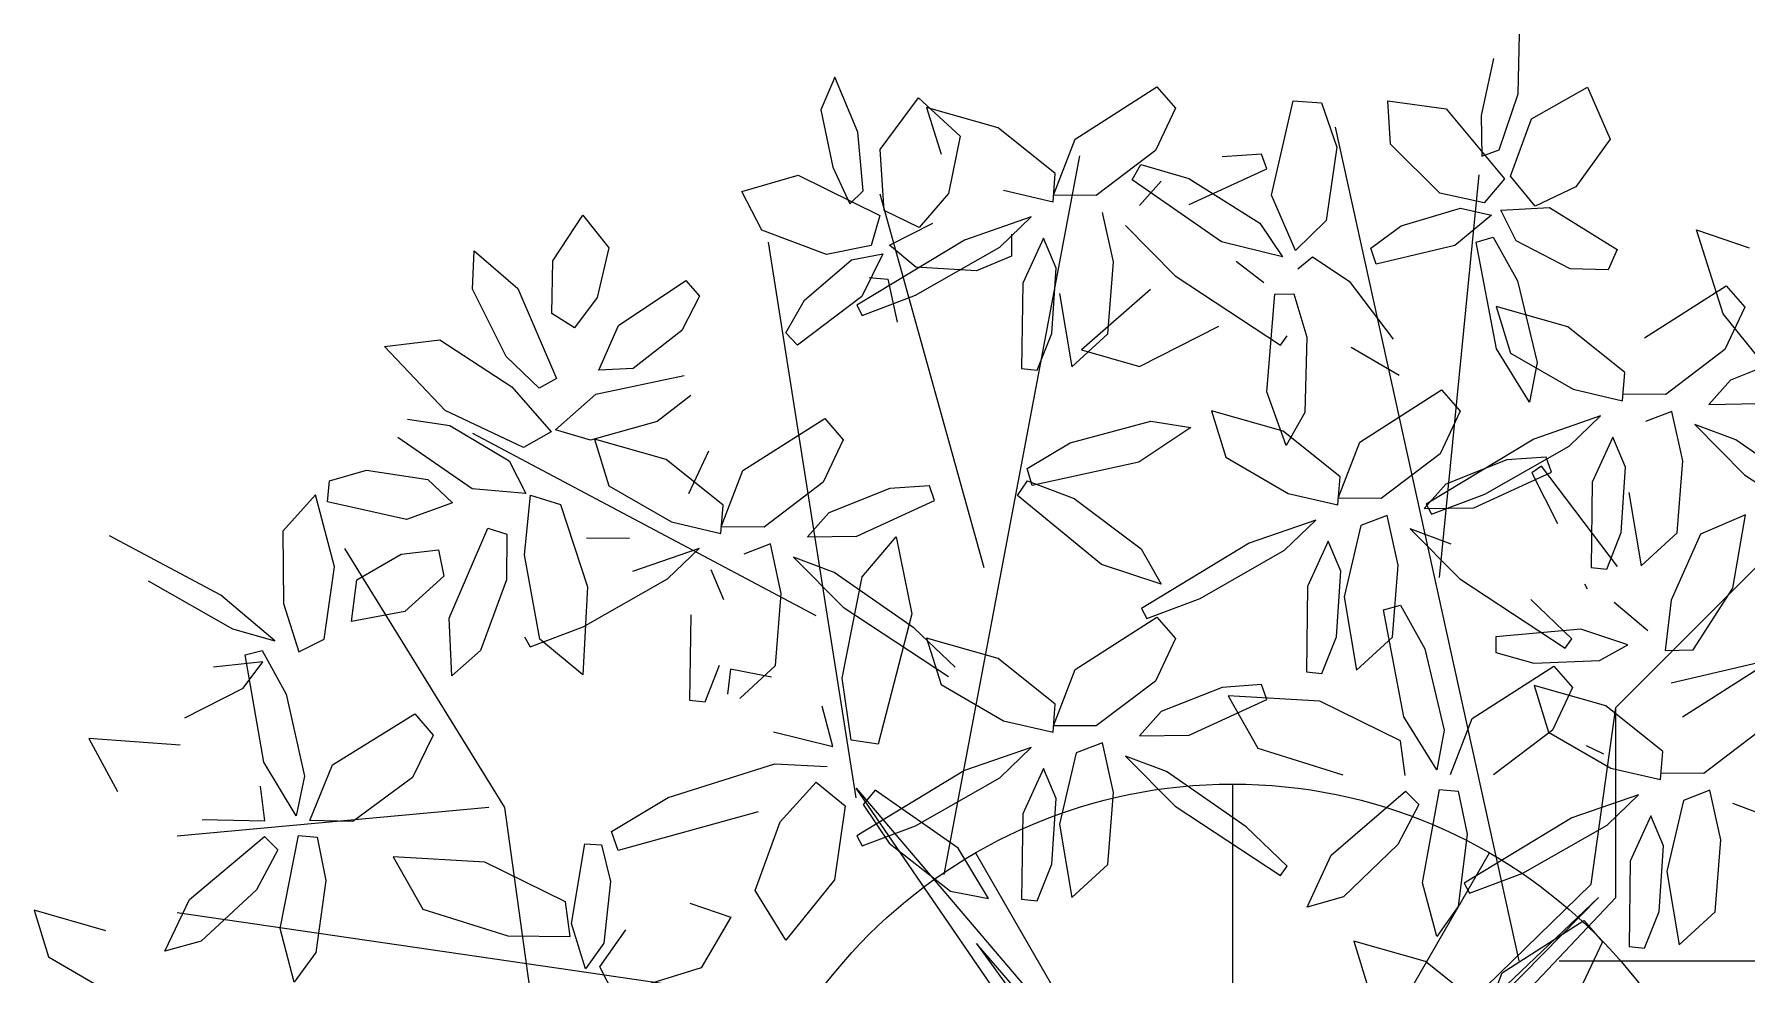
# Model space of a CAD drawing. Extents: x 8365 to 8547, y -347 to -272.
# Drawn here: x 8511.891 to 8512.89, y -326.981 to -326.432 of the extents above; entities that cross this region are included whole.
import ezdxf

# ---------------------------------------------------------------- set-up
doc = ezdxf.new("R2010")
doc.units = 0
doc.layers.get('0').update_dxf_attribs({"linetype": 'CONTINUOUS'})
doc.layers.add('1', color=7, linetype='CONTINUOUS')

msp = doc.modelspace()

# ---------------------------------------------------------------- linework, layer by layer
at = {"color": 62}
for p, q in [((8512.75708, -326.46641), (8512.7578, -326.43158)), ((8512.74256, -326.44565), (8512.73538, -326.47909)), ((8512.54624, -326.46225), (8512.55705, -326.47472)), ((8512.76475, -326.48104), (8512.7975, -326.46247)), ((8512.7975, -326.46247), (8512.81072, -326.49286)), ((8512.55705, -326.47472), (8512.54538, -326.4995)), ((8512.61316, -326.52557), (8512.62583, -326.47038)), ((8512.62583, -326.47038), (8512.64228, -326.47171)), ((8512.64228, -326.47171), (8512.65131, -326.49756)), ((8512.68257, -326.4958), (8512.68106, -326.47045)), ((8512.68106, -326.47045), (8512.71502, -326.47521)), ((8512.71502, -326.47521), (8512.74906, -326.51604)), ((8512.74598, -326.499), (8512.75708, -326.46641)), ((8512.73538, -326.47909), (8512.73577, -326.50269)), ((8512.75253, -326.51438), (8512.76475, -326.48104)), ((8512.81072, -326.49286), (8512.79075, -326.52063)), ((8512.60729, -326.50156), (8512.58432, -326.50313)), ((8512.61034, -326.51021), (8512.60729, -326.50156)), ((8512.65131, -326.49756), (8512.64507, -326.54039)), ((8512.71136, -326.52428), (8512.68257, -326.4958)), ((8512.73577, -326.50269), (8512.74598, -326.499)), ((8512.53694, -326.50766), (8512.56493, -326.51582)), ((8512.56505, -326.53102), (8512.61034, -326.51021)), ((8512.767, -326.53186), (8512.75253, -326.51438)), ((8512.58396, -326.55284), (8512.53174, -326.51663)), ((8512.56493, -326.51582), (8512.60631, -326.54181)), ((8512.73718, -326.53002), (8512.71136, -326.52428)), ((8512.74906, -326.51604), (8512.73718, -326.53002)), ((8512.79075, -326.52063), (8512.767, -326.53186)), ((8512.62711, -326.55778), (8512.61316, -326.52557)), ((8512.68872, -326.54338), (8512.7234, -326.53313)), ((8512.7234, -326.53313), (8512.74144, -326.53724)), ((8512.747, -326.53419), (8512.77542, -326.53279)), ((8512.75584, -326.55218), (8512.747, -326.53419)), ((8512.77542, -326.53279), (8512.8148, -326.55729)), ((8512.52798, -326.54324), (8512.55694, -326.57254)), ((8512.60631, -326.54181), (8512.61948, -326.56144)), ((8512.64507, -326.54039), (8512.62711, -326.55778)), ((8512.67107, -326.55644), (8512.68872, -326.54338)), ((8512.74144, -326.53724), (8512.72014, -326.55496)), ((8512.61948, -326.56144), (8512.58396, -326.55284)), ((8512.72014, -326.55496), (8512.67427, -326.56569)), ((8512.73249, -326.55286), (8512.74249, -326.5501)), ((8512.74438, -326.61529), (8512.73249, -326.55286)), ((8512.74249, -326.5501), (8512.75674, -326.57554)), ((8512.78731, -326.56855), (8512.75584, -326.55218)), ((8512.87661, -326.59469), (8512.86108, -326.54567)), ((8512.86108, -326.54567), (8512.89191, -326.55624)), ((8512.60862, -326.57668), (8512.5925, -326.5642)), ((8512.62854, -326.56857), (8512.63698, -326.56153)), ((8512.63698, -326.56153), (8512.65842, -326.57571)), ((8512.67427, -326.56569), (8512.67107, -326.55644)), ((8512.8148, -326.55729), (8512.80958, -326.56902)), ((8512.55694, -326.57254), (8512.61838, -326.61299)), ((8512.80958, -326.56902), (8512.78731, -326.56855)), ((8512.61036, -326.64023), (8512.61511, -326.58321)), ((8512.61511, -326.58321), (8512.6261, -326.58308)), ((8512.6261, -326.58308), (8512.6338, -326.60844)), ((8512.65842, -326.57571), (8512.68421, -326.60952)), ((8512.75674, -326.57554), (8512.76805, -326.62308)), ((8512.83074, -326.60886), (8512.87845, -326.57837)), ((8512.87845, -326.57837), (8512.88925, -326.59084)), ((8512.78596, -326.60236), (8512.74413, -326.59051)), ((8512.74413, -326.59051), (8512.75256, -326.61768)), ((8512.88925, -326.59084), (8512.87759, -326.61562)), ((8512.53602, -326.6255), (8512.58232, -326.602)), ((8512.61838, -326.61299), (8512.62232, -326.60755)), ((8512.6338, -326.60844), (8512.63249, -326.65236)), ((8512.6876, -326.63074), (8512.65964, -326.61437)), ((8512.76369, -326.6463), (8512.74438, -326.61529)), ((8512.75256, -326.61768), (8512.78904, -326.63878)), ((8512.76805, -326.62308), (8512.76369, -326.6463)), ((8512.62173, -326.67159), (8512.61036, -326.64023)), ((8512.66464, -326.66968), (8512.71235, -326.63919)), ((8512.71235, -326.63919), (8512.72315, -326.65166)), ((8512.61986, -326.66318), (8512.57803, -326.65133)), ((8512.57803, -326.65133), (8512.58645, -326.67851)), ((8512.63249, -326.65236), (8512.62173, -326.67159)), ((8512.72315, -326.65166), (8512.71148, -326.67644)), ((8512.80517, -326.6543), (8512.76627, -326.66784)), ((8512.78675, -326.67197), (8512.80517, -326.6543)), ((8512.56612, -326.66119), (8512.53565, -326.68136)), ((8512.54278, -326.65748), (8512.56612, -326.66119)), ((8512.6531, -326.68987), (8512.61986, -326.66318)), ((8512.65202, -326.70244), (8512.66464, -326.66968)), ((8512.76627, -326.66784), (8512.70333, -326.7059)), ((8512.73753, -326.70005), (8512.78675, -326.67197)), ((8512.58645, -326.67851), (8512.62294, -326.6996)), ((8512.71148, -326.67644), (8512.67702, -326.70262)), ((8512.75042, -326.68007), (8512.71485, -326.69425)), ((8512.77339, -326.6785), (8512.75042, -326.68007)), ((8512.77058, -326.68372), (8512.76506, -326.68753)), ((8512.77645, -326.68715), (8512.77339, -326.6785)), ((8512.65178, -326.70631), (8512.6531, -326.68987)), ((8512.71485, -326.69425), (8512.70221, -326.70844)), ((8512.73115, -326.70795), (8512.77645, -326.68715)), ((8512.76506, -326.68753), (8512.78001, -326.71712)), ((8512.80027, -326.69302), (8512.79956, -326.74286)), ((8512.62294, -326.6996), (8512.65178, -326.70631)), ((8512.67702, -326.70262), (8512.65202, -326.70244)), ((8512.70653, -326.71179), (8512.73753, -326.70005)), ((8512.63907, -326.71512), (8512.60017, -326.72866)), ((8512.62065, -326.7328), (8512.63907, -326.71512)), ((8512.68066, -326.7125), (8512.66526, -326.71838)), ((8512.68701, -326.74143), (8512.68066, -326.7125)), ((8512.70221, -326.70844), (8512.73115, -326.70795)), ((8512.70333, -326.7059), (8512.70653, -326.71179)), ((8512.66526, -326.71838), (8512.65546, -326.75988)), ((8512.71797, -326.72921), (8512.69409, -326.72018)), ((8512.69409, -326.72018), (8512.72305, -326.74948)), ((8512.60017, -326.72866), (8512.53722, -326.76672)), ((8512.57143, -326.76088), (8512.62065, -326.7328)), ((8512.64618, -326.72751), (8512.63416, -326.75384)), ((8512.65355, -326.74502), (8512.64618, -326.72751)), ((8512.65105, -326.78324), (8512.65355, -326.74502)), ((8512.68367, -326.78344), (8512.68701, -326.74143)), ((8512.79956, -326.74286), (8512.80868, -326.74383)), ((8512.63416, -326.75384), (8512.63346, -326.80368)), ((8512.72305, -326.74948), (8512.78449, -326.78993)), ((8512.54043, -326.77262), (8512.57143, -326.76088)), ((8512.65546, -326.75988), (8512.66277, -326.80273)), ((8512.6784, -326.76755), (8512.6884, -326.76479)), ((8512.6884, -326.76479), (8512.70265, -326.79023)), ((8512.78843, -326.78449), (8512.76449, -326.76156)), ((8512.54624, -326.77189), (8512.55705, -326.78436)), ((8512.69028, -326.82998), (8512.6784, -326.76755)), ((8512.55705, -326.78436), (8512.54538, -326.80914)), ((8512.64258, -326.80465), (8512.65105, -326.78324)), ((8512.66277, -326.80273), (8512.68367, -326.78344)), ((8512.79361, -326.77877), (8512.74398, -326.78331)), ((8512.74398, -326.78331), (8512.74398, -326.79249)), ((8512.78449, -326.78993), (8512.78843, -326.78449)), ((8512.70265, -326.79023), (8512.71395, -326.83777)), ((8512.74398, -326.79249), (8512.76616, -326.79866)), ((8512.63346, -326.80368), (8512.64258, -326.80465)), ((8512.73023, -326.83098), (8512.77793, -326.80048)), ((8512.76616, -326.79866), (8512.80443, -326.79711)), ((8512.77793, -326.80048), (8512.78874, -326.81296)), ((8512.58432, -326.81277), (8512.54874, -326.82695)), ((8512.60729, -326.81121), (8512.58432, -326.81277)), ((8512.61034, -326.81986), (8512.60729, -326.81121)), ((8512.80811, -326.82353), (8512.76628, -326.81168)), ((8512.76628, -326.81168), (8512.7747, -326.83886)), ((8512.78874, -326.81296), (8512.77707, -326.83773)), ((8512.56505, -326.84066), (8512.61034, -326.81986)), ((8512.64133, -326.82075), (8512.58783, -326.81767)), ((8512.58783, -326.81767), (8512.60516, -326.84822)), ((8512.68842, -326.84407), (8512.64133, -326.82075)), ((8512.7096, -326.86099), (8512.69028, -326.82998)), ((8512.7176, -326.86374), (8512.73023, -326.83098)), ((8512.5361, -326.84114), (8512.56505, -326.84066)), ((8512.69118, -326.86426), (8512.68842, -326.84407)), ((8512.71395, -326.83777), (8512.7096, -326.86099)), ((8512.77707, -326.83773), (8512.7426, -326.86391)), ((8512.60516, -326.84822), (8512.65467, -326.8639)), ((8512.64789, -326.91082), (8512.69122, -326.87347)), ((8512.69122, -326.87347), (8512.69916, -326.88107)), ((8512.70116, -326.92691), (8512.71107, -326.87243)), ((8512.71107, -326.87243), (8512.72202, -326.87332)), ((8512.72202, -326.87332), (8512.72738, -326.89847)), ((8512.55694, -326.88218), (8512.61838, -326.92263)), ((8512.69916, -326.88107), (8512.68688, -326.90456)), ((8512.46806, -326.88655), (8512.46735, -326.93639)), ((8512.48936, -326.89258), (8512.49666, -326.93544)), ((8512.78842, -326.88901), (8512.72547, -326.92707)), ((8512.75968, -326.92123), (8512.8089, -326.89315)), ((8512.68688, -326.90456), (8512.65517, -326.93498)), ((8512.72738, -326.89847), (8512.72209, -326.94066)), ((8512.63403, -326.94116), (8512.64789, -326.91082)), ((8512.47647, -326.93735), (8512.48494, -326.91594)), ((8512.49666, -326.93544), (8512.51757, -326.91614)), ((8512.61838, -326.92263), (8512.62232, -326.9172)), ((8512.72868, -326.93297), (8512.75968, -326.92123)), ((8512.65517, -326.93498), (8512.63403, -326.94116)), ((8512.70964, -326.95818), (8512.70116, -326.92691)), ((8512.72547, -326.92707), (8512.72868, -326.93297)), ((8512.46735, -326.93639), (8512.47647, -326.93735)), ((8512.72209, -326.94066), (8512.70964, -326.95818)), ((8512.74769, -326.97932), (8512.7954, -326.94883)), ((8512.7954, -326.94883), (8512.8062, -326.9613)), ((8512.70291, -326.97282), (8512.66108, -326.96098)), ((8512.66108, -326.96098), (8512.6695, -326.98815)), ((8512.8062, -326.9613), (8512.79453, -326.98608)), ((8512.73615, -326.99952), (8512.70291, -326.97282)), ((8512.73507, -327.01208), (8512.74769, -326.97932))]:
    msp.add_line(p, q, dxfattribs=at)
at = {"color": 60}
for p, q in [((8512.3583, -326.45658), (8512.3501, -326.47564)), ((8512.37181, -326.48869), (8512.3583, -326.45658)), ((8512.49854, -326.49274), (8512.54624, -326.46225)), ((8512.38477, -326.49894), (8512.40713, -326.46865)), ((8512.40713, -326.46865), (8512.43157, -326.49104)), ((8512.45375, -326.48624), (8512.41192, -326.4744)), ((8512.41192, -326.4744), (8512.42035, -326.50157)), ((8512.3501, -326.47564), (8512.35714, -326.5091)), ((8512.37493, -326.52298), (8512.37181, -326.48869)), ((8512.43157, -326.49104), (8512.42463, -326.52453)), ((8512.487, -326.51293), (8512.45375, -326.48624)), ((8512.48591, -326.5255), (8512.49854, -326.49274)), ((8512.38717, -326.53437), (8512.38477, -326.49894)), ((8512.54538, -326.4995), (8512.51091, -326.52568)), ((8512.30401, -326.52331), (8512.33697, -326.51384)), ((8512.33697, -326.51384), (8512.38467, -326.53729)), ((8512.35714, -326.5091), (8512.3671, -326.5305)), ((8512.48568, -326.52937), (8512.487, -326.51293)), ((8512.53174, -326.51663), (8512.53694, -326.50766)), ((8512.3157, -326.54585), (8512.30401, -326.52331)), ((8512.3671, -326.5305), (8512.37493, -326.52298)), ((8512.42463, -326.52453), (8512.40749, -326.54445)), ((8512.45683, -326.52266), (8512.48568, -326.52937)), ((8512.51091, -326.52568), (8512.48591, -326.5255)), ((8512.54874, -326.51731), (8512.5361, -326.5315)), ((8512.40749, -326.54445), (8512.38717, -326.53437)), ((8512.19391, -326.56389), (8512.21125, -326.53727)), ((8512.21125, -326.53727), (8512.22658, -326.55619)), ((8512.38467, -326.53729), (8512.37951, -326.5549)), ((8512.39017, -326.55471), (8512.41557, -326.54188)), ((8512.47297, -326.53819), (8512.43406, -326.55173)), ((8512.45454, -326.55586), (8512.47297, -326.53819)), ((8512.52091, -326.56449), (8512.51455, -326.53556)), ((8512.35358, -326.56016), (8512.3157, -326.54585)), ((8512.37951, -326.5549), (8512.35358, -326.56016)), ((8512.43406, -326.55173), (8512.37112, -326.58978)), ((8512.40556, -326.56755), (8512.39017, -326.55471)), ((8512.4615, -326.54824), (8512.4615, -326.56108)), ((8512.48008, -326.55057), (8512.46806, -326.5769)), ((8512.48744, -326.56808), (8512.48008, -326.55057)), ((8512.147, -326.58031), (8512.14788, -326.55799)), ((8512.14788, -326.55799), (8512.17332, -326.5799)), ((8512.19324, -326.59449), (8512.19391, -326.56389)), ((8512.22658, -326.55619), (8512.21962, -326.58529)), ((8512.34066, -326.58681), (8512.36818, -326.56334)), ((8512.36818, -326.56334), (8512.38633, -326.55976)), ((8512.38633, -326.55976), (8512.37409, -326.58461)), ((8512.40533, -326.58394), (8512.45454, -326.55586)), ((8512.4615, -326.56108), (8512.44098, -326.56971)), ((8512.51757, -326.6065), (8512.52091, -326.56449)), ((8512.23222, -326.6015), (8512.27146, -326.57527)), ((8512.27146, -326.57527), (8512.2795, -326.58447)), ((8512.37839, -326.57356), (8512.38935, -326.57445)), ((8512.38935, -326.57445), (8512.39471, -326.59959)), ((8512.44098, -326.56971), (8512.40556, -326.56755)), ((8512.48494, -326.6063), (8512.48744, -326.56808)), ((8512.16661, -326.61965), (8512.147, -326.58031)), ((8512.17332, -326.5799), (8512.19593, -326.63249)), ((8512.21962, -326.58529), (8512.20655, -326.60285)), ((8512.2795, -326.58447), (8512.26915, -326.60442)), ((8512.37409, -326.58461), (8512.33655, -326.61307)), ((8512.37433, -326.59568), (8512.40533, -326.58394)), ((8512.46806, -326.5769), (8512.46735, -326.62674)), ((8512.48936, -326.58294), (8512.49666, -326.62579)), ((8512.54257, -326.58056), (8512.50224, -326.61585)), ((8512.20655, -326.60285), (8512.19324, -326.59449)), ((8512.32986, -326.60592), (8512.34066, -326.58681)), ((8512.37112, -326.58978), (8512.37433, -326.59568)), ((8512.22076, -326.62774), (8512.23222, -326.6015)), ((8512.26915, -326.60442), (8512.24062, -326.62662)), ((8512.09561, -326.61386), (8512.12796, -326.60985)), ((8512.13106, -326.65112), (8512.09561, -326.61386)), ((8512.12796, -326.60985), (8512.16982, -326.63734)), ((8512.33655, -326.61307), (8512.32986, -326.60592)), ((8512.47647, -326.62771), (8512.48494, -326.6063)), ((8512.49666, -326.62579), (8512.51757, -326.6065)), ((8512.18578, -326.63812), (8512.16661, -326.61965)), ((8512.50224, -326.61585), (8512.53602, -326.6255)), ((8512.19593, -326.63249), (8512.18578, -326.63812)), ((8512.21887, -326.64171), (8512.27045, -326.6308)), ((8512.24062, -326.62662), (8512.22076, -326.62774)), ((8512.46735, -326.62674), (8512.47647, -326.62771)), ((8512.16982, -326.63734), (8512.19278, -326.66371)), ((8512.1953, -326.66251), (8512.21887, -326.64171)), ((8512.27433, -326.64238), (8512.25476, -326.65762)), ((8512.17681, -326.6727), (8512.13106, -326.65112)), ((8512.10913, -326.65616), (8512.13366, -326.65988)), ((8512.13366, -326.65988), (8512.16835, -326.68063)), ((8512.19278, -326.66371), (8512.17681, -326.6727)), ((8512.21583, -326.66851), (8512.1953, -326.66251)), ((8512.25476, -326.65762), (8512.21583, -326.66851)), ((8512.30475, -326.68627), (8512.35246, -326.65578)), ((8512.35246, -326.65578), (8512.36326, -326.66825)), ((8512.49557, -326.67009), (8512.54278, -326.65748)), ((8512.14681, -326.69686), (8512.1034, -326.66695)), ((8512.25996, -326.67977), (8512.21813, -326.66792)), ((8512.21813, -326.66792), (8512.22656, -326.69509)), ((8512.28465, -326.67501), (8512.27299, -326.69979)), ((8512.36326, -326.66825), (8512.35159, -326.69303)), ((8512.47054, -326.68504), (8512.49557, -326.67009)), ((8512.16835, -326.68063), (8512.17812, -326.69965)), ((8512.29321, -326.70646), (8512.25996, -326.67977)), ((8512.47357, -326.69496), (8512.47054, -326.68504)), ((8512.53565, -326.68136), (8512.47357, -326.69496)), ((8512.06241, -326.70443), (8512.06356, -326.69226)), ((8512.06356, -326.69226), (8512.08516, -326.68604)), ((8512.08516, -326.68604), (8512.1209, -326.69147)), ((8512.1209, -326.69147), (8512.13538, -326.70511)), ((8512.22656, -326.69509), (8512.26304, -326.71619)), ((8512.29213, -326.71903), (8512.30475, -326.68627)), ((8512.35159, -326.69303), (8512.31712, -326.71921)), ((8512.4135, -326.69509), (8512.39053, -326.69665)), ((8512.41655, -326.70374), (8512.4135, -326.69509)), ((8512.46487, -326.70074), (8512.47078, -326.69222)), ((8512.47078, -326.69222), (8512.49802, -326.7026)), ((8512.05533, -326.7005), (8512.03625, -326.72161)), ((8512.06647, -326.74252), (8512.05533, -326.7005)), ((8512.10845, -326.71485), (8512.06241, -326.70443)), ((8512.13538, -326.70511), (8512.10845, -326.71485)), ((8512.17812, -326.69965), (8512.14681, -326.69686)), ((8512.1774, -326.73546), (8512.18073, -326.70065)), ((8512.18073, -326.70065), (8512.19824, -326.70606)), ((8512.39053, -326.69665), (8512.35495, -326.71084)), ((8512.37126, -326.72454), (8512.41655, -326.70374)), ((8512.51402, -326.74104), (8512.46487, -326.70074)), ((8512.49802, -326.7026), (8512.53718, -326.73184)), ((8512.19824, -326.70606), (8512.21406, -326.7541)), ((8512.29189, -326.72289), (8512.29321, -326.70646)), ((8512.35495, -326.71084), (8512.34232, -326.72502)), ((8512.0001, -326.75898), (8511.93526, -326.72425)), ((8512.03625, -326.72161), (8512.03672, -326.76375)), ((8512.13331, -326.77245), (8512.15591, -326.71986)), ((8512.15591, -326.71986), (8512.16697, -326.72334)), ((8512.16697, -326.72334), (8512.16677, -326.74997)), ((8512.26304, -326.71619), (8512.29189, -326.72289)), ((8512.31712, -326.71921), (8512.29213, -326.71903)), ((8512.34232, -326.72502), (8512.37126, -326.72454)), ((8512.37438, -326.74832), (8512.39405, -326.72486)), ((8512.39405, -326.72486), (8512.40321, -326.76994)), ((8512.07945, -326.75012), (8512.10536, -326.73514)), ((8512.10536, -326.73514), (8512.12709, -326.73255)), ((8512.12709, -326.73255), (8512.13019, -326.74795)), ((8512.23852, -326.72597), (8512.21352, -326.72579)), ((8512.27918, -326.73171), (8512.24028, -326.74525)), ((8512.26075, -326.74938), (8512.27918, -326.73171)), ((8512.32076, -326.72909), (8512.30536, -326.73497)), ((8512.32712, -326.75801), (8512.32076, -326.72909)), ((8512.53718, -326.73184), (8512.54872, -326.75246)), ((8512.06047, -326.78473), (8512.06647, -326.74252)), ((8512.18625, -326.78475), (8512.1774, -326.73546)), ((8512.29366, -326.76161), (8512.28629, -326.7441)), ((8512.35807, -326.7458), (8512.3342, -326.73677)), ((8512.3342, -326.73677), (8512.36315, -326.76606)), ((8512.54872, -326.75246), (8512.51402, -326.74104)), ((8511.95774, -326.7507), (8512.00699, -326.77871)), ((8512.07628, -326.77426), (8512.07945, -326.75012)), ((8512.13019, -326.74795), (8512.10752, -326.76853)), ((8512.16677, -326.74997), (8512.15172, -326.79126)), ((8512.21406, -326.7541), (8512.21143, -326.80546)), ((8512.21154, -326.77746), (8512.26075, -326.74938)), ((8512.4046, -326.77815), (8512.35807, -326.7458)), ((8512.36264, -326.80741), (8512.37438, -326.74832)), ((8512.79568, -326.75229), (8512.79727, -326.75524)), ((8512.03159, -326.78554), (8512.0001, -326.75898)), ((8512.03672, -326.76375), (8512.04566, -326.79198)), ((8512.32378, -326.80002), (8512.32712, -326.75801)), ((8512.10752, -326.76853), (8512.07628, -326.77426)), ((8512.13492, -326.80598), (8512.13331, -326.77245)), ((8512.27427, -326.77043), (8512.27356, -326.82027)), ((8512.36315, -326.76606), (8512.42459, -326.80651)), ((8512.40321, -326.76994), (8512.38361, -326.84592)), ((8512.49854, -326.80239), (8512.54624, -326.77189)), ((8512.53722, -326.76672), (8512.54043, -326.77262)), ((8512.00699, -326.77871), (8512.03159, -326.78554)), ((8512.04566, -326.79198), (8512.06047, -326.78473)), ((8512.17733, -326.78331), (8512.18054, -326.78921)), ((8512.18054, -326.78921), (8512.21154, -326.77746)), ((8512.21143, -326.80546), (8512.18625, -326.78475)), ((8512.42853, -326.80108), (8512.4046, -326.77815)), ((8512.45375, -326.79588), (8512.41192, -326.78404)), ((8512.41192, -326.78404), (8512.42035, -326.81121)), ((8512.01428, -326.79384), (8512.02432, -326.79122)), ((8512.0253, -326.85642), (8512.01428, -326.79384)), ((8512.02432, -326.79122), (8512.03821, -326.81685)), ((8512.15172, -326.79126), (8512.13492, -326.80598)), ((8512.02456, -326.79797), (8511.99579, -326.80107)), ((8512.01326, -326.81324), (8512.02456, -326.79797)), ((8512.28268, -326.82124), (8512.29116, -326.79983)), ((8512.2975, -326.80217), (8512.29582, -326.81671)), ((8512.32133, -326.8068), (8512.2975, -326.80217)), ((8512.30287, -326.81932), (8512.32378, -326.80002)), ((8512.487, -326.82258), (8512.45375, -326.79588)), ((8512.48591, -326.83515), (8512.49854, -326.80239)), ((8511.97911, -326.83058), (8512.01326, -326.81324)), ((8512.36791, -326.84351), (8512.36264, -326.80741)), ((8512.42035, -326.81121), (8512.45683, -326.8323)), ((8512.54538, -326.80914), (8512.51091, -326.83532)), ((8512.03821, -326.81685), (8512.04886, -326.86454)), ((8512.27356, -326.82027), (8512.28268, -326.82124)), ((8512.35711, -326.84732), (8512.35104, -326.82375)), ((8512.48568, -326.83901), (8512.487, -326.82258)), ((8512.06523, -326.85798), (8512.11335, -326.82814)), ((8512.11335, -326.82814), (8512.12398, -326.84077)), ((8512.45683, -326.8323), (8512.48568, -326.83901)), ((8512.51091, -326.83532), (8512.48591, -326.83515)), ((8512.54874, -326.82695), (8512.5361, -326.84114)), ((8511.97648, -326.84652), (8511.92303, -326.8427)), ((8511.92303, -326.8427), (8511.93994, -326.87349)), ((8512.12398, -326.84077), (8512.11197, -326.86538)), ((8512.32262, -326.83875), (8512.35711, -326.84732)), ((8512.38361, -326.84592), (8512.36791, -326.84351)), ((8512.51455, -326.8452), (8512.49915, -326.85108)), ((8512.52091, -326.87413), (8512.51455, -326.8452)), ((8512.47297, -326.84783), (8512.43406, -326.86137)), ((8512.45454, -326.8655), (8512.47297, -326.84783)), ((8512.49915, -326.85108), (8512.48936, -326.89258)), ((8512.55186, -326.86192), (8512.52798, -326.85289)), ((8512.52798, -326.85289), (8512.55694, -326.88218)), ((8512.80693, -326.85183), (8512.79689, -326.84693)), ((8512.04418, -326.8877), (8512.0253, -326.85642)), ((8512.04886, -326.86454), (8512.04418, -326.8877)), ((8512.05215, -326.89056), (8512.06523, -326.85798)), ((8512.26118, -326.87712), (8512.32335, -326.85744)), ((8512.32335, -326.85744), (8512.35393, -326.85904)), ((8512.43406, -326.86137), (8512.37112, -326.89943)), ((8512.48008, -326.86021), (8512.46806, -326.88655)), ((8512.48744, -326.87772), (8512.48008, -326.86021)), ((8512.59839, -326.89426), (8512.55186, -326.86192)), ((8512.02572, -326.89071), (8512.02324, -326.87048)), ((8512.11197, -326.86538), (8512.07714, -326.89108)), ((8512.32651, -326.89118), (8512.34748, -326.8682)), ((8512.34748, -326.8682), (8512.36433, -326.88194)), ((8512.38199, -326.87272), (8512.37487, -326.88109)), ((8512.43029, -326.90662), (8512.38199, -326.87272)), ((8512.40533, -326.89358), (8512.45454, -326.8655)), ((8512.51757, -326.91614), (8512.52091, -326.87413)), ((8512.22809, -326.89696), (8512.26118, -326.87712)), ((8512.36433, -326.88194), (8512.35817, -326.92519)), ((8512.37487, -326.88109), (8512.3901, -326.90373)), ((8512.48494, -326.91594), (8512.48744, -326.87772)), ((8511.98922, -326.88985), (8512.02572, -326.89071)), ((8512.07714, -326.89108), (8512.05215, -326.89056)), ((8512.31363, -326.88543), (8512.23192, -326.90791)), ((8512.31195, -326.93138), (8512.32651, -326.89118)), ((8512.37433, -326.90532), (8512.40533, -326.89358)), ((8512.62232, -326.9172), (8512.59839, -326.89426)), ((8511.98179, -326.93667), (8512.02564, -326.89992)), ((8512.02564, -326.89992), (8512.03347, -326.90763)), ((8512.03484, -326.95349), (8512.04549, -326.89916)), ((8512.04549, -326.89916), (8512.05643, -326.9002)), ((8512.05643, -326.9002), (8512.06145, -326.92542)), ((8512.20472, -326.95064), (8512.21241, -326.90417)), ((8512.21241, -326.90417), (8512.22218, -326.90476)), ((8512.22218, -326.90476), (8512.22747, -326.92607)), ((8512.23192, -326.90791), (8512.22809, -326.89696)), ((8512.37112, -326.89943), (8512.37433, -326.90532)), ((8512.3901, -326.90373), (8512.42581, -326.93166)), ((8512.03347, -326.90763), (8512.02086, -326.93095)), ((8512.15415, -326.91474), (8512.10065, -326.91166)), ((8512.10065, -326.91166), (8512.11798, -326.94221)), ((8512.20124, -326.93806), (8512.15415, -326.91474)), ((8512.44794, -326.93604), (8512.43029, -326.90662)), ((8512.35817, -326.92519), (8512.32977, -326.96038)), ((8512.02086, -326.93095), (8511.98873, -326.96093)), ((8512.06145, -326.92542), (8512.05557, -326.96753)), ((8512.22747, -326.92607), (8512.22364, -326.96202)), ((8512.32977, -326.96038), (8512.31195, -326.93138)), ((8512.42581, -326.93166), (8512.44794, -326.93604)), ((8511.93304, -326.95487), (8511.89128, -326.94281)), ((8511.89128, -326.94281), (8511.89956, -326.97002)), ((8511.96751, -326.96682), (8511.98179, -326.93667)), ((8512.11798, -326.94221), (8512.16749, -326.95789)), ((8512.204, -326.95825), (8512.20124, -326.93806)), ((8512.27377, -326.93865), (8512.29775, -326.94698)), ((8512.04288, -326.98487), (8512.03484, -326.95349)), ((8512.21291, -326.97711), (8512.20472, -326.95064)), ((8512.22121, -326.97595), (8512.23642, -326.9543)), ((8512.29775, -326.94698), (8512.28033, -326.97651)), ((8511.98873, -326.96093), (8511.96751, -326.96682)), ((8512.16749, -326.95789), (8512.204, -326.95825)), ((8512.22364, -326.96202), (8512.21291, -326.97711)), ((8511.89956, -326.97002), (8511.93593, -326.9913)), ((8512.05557, -326.96753), (8512.04288, -326.98487)), ((8512.22957, -326.99228), (8512.22121, -326.97595)), ((8512.28033, -326.97651), (8512.22957, -326.99228))]:
    msp.add_line(p, q, dxfattribs=at)
at = {"color": 44}
for p, q in [((8512.75769, -326.97231), (8512.65049, -326.48574)), ((8512.42212, -326.92198), (8512.50135, -326.50252)), ((8512.71108, -326.7486), (8512.73438, -326.5137)), ((8512.44542, -326.74301), (8512.38483, -326.52489)), ((8512.37085, -326.87723), (8512.31958, -326.55285)), ((8512.34755, -326.77097), (8512.14714, -326.66471)), ((8512.814, -326.82445), (8512.92489, -326.71357)), ((8512.16578, -326.88283), (8512.07257, -326.73182)), ((8512.84624, -326.81012), (8513.01402, -326.77097)), ((8512.79963, -326.92757), (8512.814, -326.82445)), ((8512.814, -326.93534), (8512.814, -326.82445)), ((8512.5666, -327.15688), (8512.37085, -326.87164)), ((8512.37085, -326.87164), (8512.59111, -327.13064)), ((8512.15646, -326.88283), (8511.97469, -326.89961)), ((8512.18442, -327.01705), (8512.16578, -326.88283)), ((8512.59111, -327.13064), (8512.79963, -326.92757)), ((8512.47339, -327.01705), (8511.97469, -326.94435)), ((8512.8039, -326.93541), (8512.5922, -327.13695)), ((8512.59559, -327.14712), (8512.8039, -326.93541)), ((8512.61436, -327.14661), (8512.814, -326.93534)), ((8512.5922, -327.13695), (8512.44096, -326.96234)), ((8512.44096, -326.96234), (8512.58204, -327.15711)), ((8512.78099, -326.97231), (8513.06529, -326.97231))]:
    msp.add_line(p, q, dxfattribs=at)
at = {"color": 64}
for p, q in [((8512.90827, -326.63414), (8512.87661, -326.59469)), ((8512.81921, -326.62905), (8512.78596, -326.60236)), ((8512.87759, -326.61562), (8512.84312, -326.6418)), ((8512.91653, -326.61924), (8512.88095, -326.63343)), ((8512.81789, -326.64548), (8512.81921, -326.62905)), ((8512.88095, -326.63343), (8512.86831, -326.64761)), ((8512.78904, -326.63878), (8512.81789, -326.64548)), ((8512.84312, -326.6418), (8512.81812, -326.64162)), ((8512.84676, -326.65168), (8512.83136, -326.65756)), ((8512.85312, -326.6806), (8512.84676, -326.65168)), ((8512.86831, -326.64761), (8512.89725, -326.64713)), ((8512.88407, -326.66839), (8512.86019, -326.65936)), ((8512.86019, -326.65936), (8512.88915, -326.68865)), ((8512.81228, -326.66669), (8512.80027, -326.69302)), ((8512.81965, -326.6842), (8512.81228, -326.66669)), ((8512.93059, -326.70074), (8512.88407, -326.66839)), ((8512.81507, -326.74231), (8512.77058, -326.68372)), ((8512.81715, -326.72242), (8512.81965, -326.6842)), ((8512.84977, -326.72261), (8512.85312, -326.6806)), ((8512.88915, -326.68865), (8512.95059, -326.7291)), ((8512.82157, -326.69905), (8512.82887, -326.74191)), ((8512.88963, -326.71214), (8512.8635, -326.72338)), ((8512.88226, -326.75498), (8512.88963, -326.71214)), ((8512.80868, -326.74383), (8512.81715, -326.72242)), ((8512.82887, -326.74191), (8512.84977, -326.72261)), ((8512.8635, -326.72338), (8512.84637, -326.76188)), ((8512.85922, -326.79086), (8512.88226, -326.75498)), ((8512.81312, -326.76311), (8512.83263, -326.77957)), ((8512.84637, -326.76188), (8512.84274, -326.79128)), ((8512.82107, -326.78794), (8512.79361, -326.77877)), ((8512.80443, -326.79711), (8512.82107, -326.78794)), ((8512.84274, -326.79128), (8512.85922, -326.79086)), ((8512.85289, -326.83003), (8512.9006, -326.79954)), ((8512.84135, -326.85022), (8512.80811, -326.82353)), ((8512.7747, -326.83886), (8512.81119, -326.85995)), ((8512.89973, -326.83679), (8512.86527, -326.86297)), ((8512.84003, -326.86666), (8512.84135, -326.85022)), ((8512.81119, -326.85995), (8512.84003, -326.86666)), ((8512.86527, -326.86297), (8512.84027, -326.86279)), ((8512.86891, -326.87285), (8512.85351, -326.87873)), ((8512.87526, -326.90178), (8512.86891, -326.87285)), ((8512.82732, -326.87547), (8512.78842, -326.88901)), ((8512.8089, -326.89315), (8512.82732, -326.87547)), ((8512.85351, -326.87873), (8512.84371, -326.92023)), ((8512.90622, -326.88956), (8512.88234, -326.88053)), ((8512.83443, -326.88786), (8512.82241, -326.91419)), ((8512.8418, -326.90537), (8512.83443, -326.88786)), ((8512.87192, -326.94379), (8512.87526, -326.90178)), ((8512.82241, -326.91419), (8512.82171, -326.96403)), ((8512.8393, -326.94359), (8512.8418, -326.90537)), ((8512.84371, -326.92023), (8512.85102, -326.96308)), ((8512.83083, -326.965), (8512.8393, -326.94359)), ((8512.85102, -326.96308), (8512.87192, -326.94379)), ((8512.82171, -326.96403), (8512.83083, -326.965))]:
    msp.add_line(p, q, dxfattribs=at)
at = {"linetype": 'CONTINUOUS'}
for p, q in [((8512.59039, -326.86922), (8512.59039, -327.46922)), ((8512.59039, -326.86922), (8512.59039, -327.46922)), ((8512.44039, -326.90941), (8512.74039, -327.42902)), ((8512.44039, -326.90941), (8512.74039, -327.42902)), ((8512.44039, -327.42902), (8512.74039, -326.90941))]:
    msp.add_line(p, q, dxfattribs=at)
at = {"layer": '1', "color": 1, "linetype": 'CONTINUOUS'}
msp.add_circle((8512.59039, -327.16922), 0.3, dxfattribs=at)

doc.saveas('drawing.dxf')
